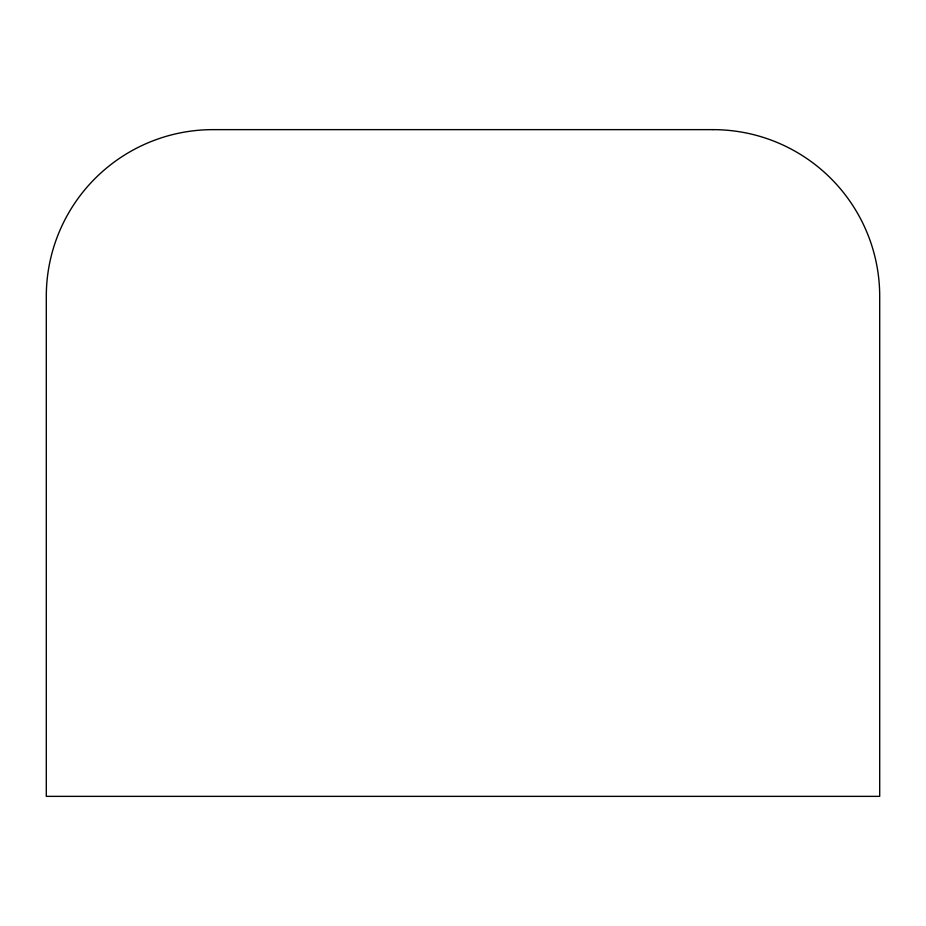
<?xml version="1.0" encoding="UTF-8"?>
<svg xmlns="http://www.w3.org/2000/svg" width="926" height="926" viewBox="0 0 926 926"><rect width="100%" height="100%" fill="white"/><g stroke="black" fill="none" stroke-linecap="round" stroke-linejoin="round"><path stroke-width="1.39" d="M713.02 129.64L212.98 129.64A166.68 166.68 0 0 0 46.3 296.32L46.3 796.36L879.7 796.36L879.7 296.32A166.68 166.68 0 0 0 713.02 129.64"/></g></svg>
